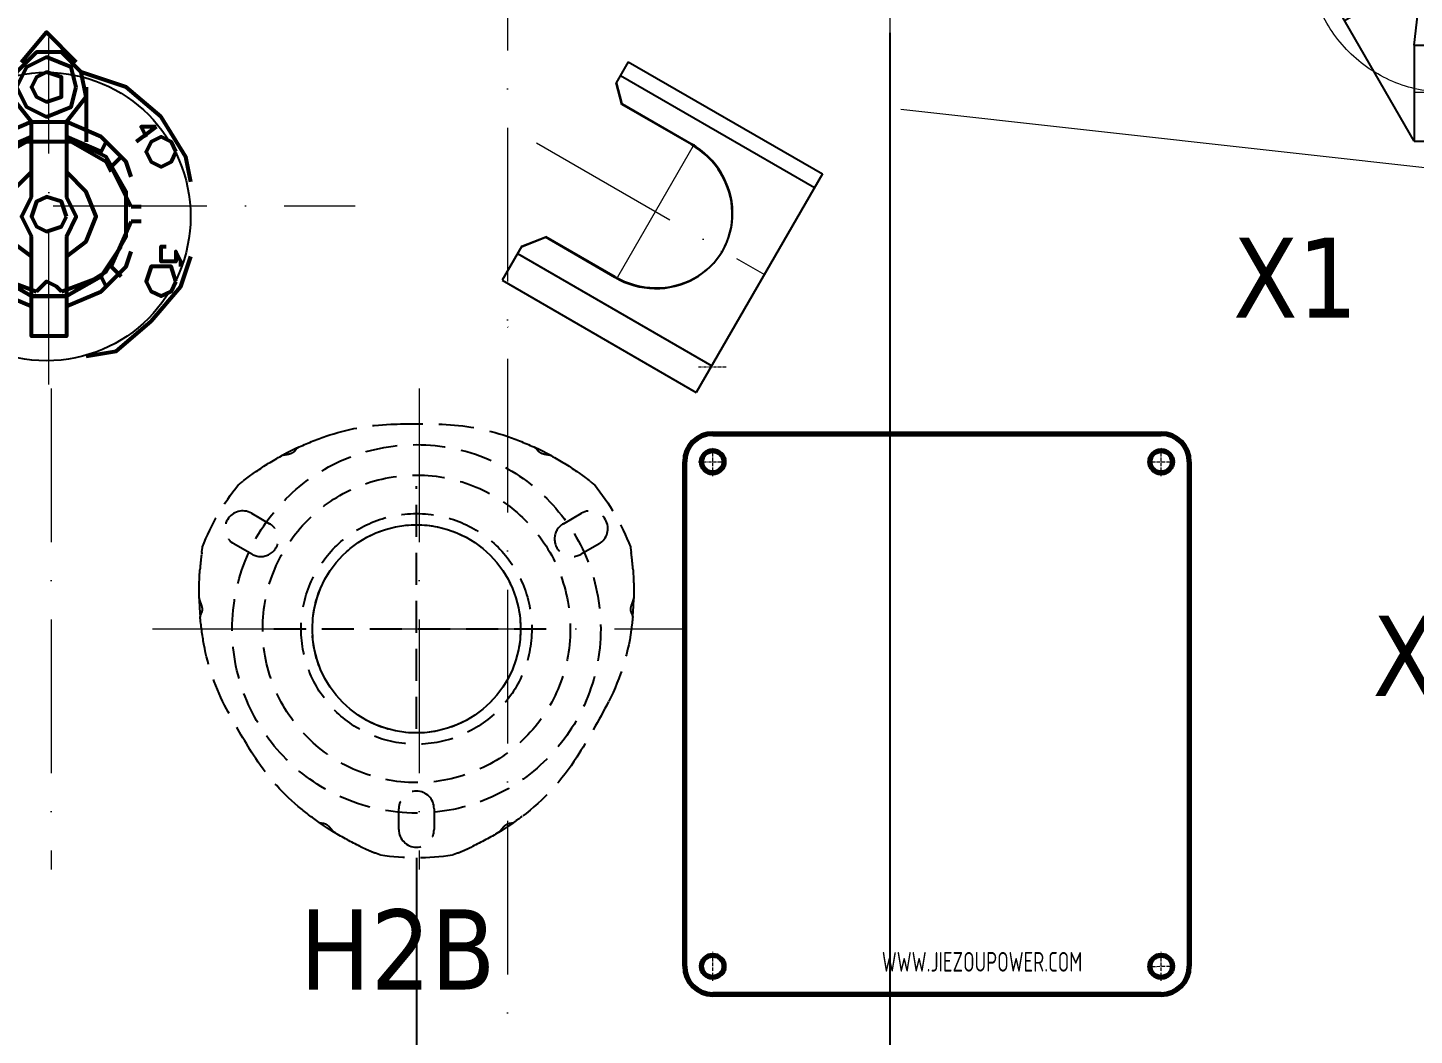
# Model space of a CAD drawing. Header units: millimetres. Extents: x 13152 to 84873, y -6229 to 22177.
# Drawn here: x 30014.6 to 30447.4, y 11042.3 to 11356.8 of the extents above; entities that cross this region are included whole.
import ezdxf
from ezdxf.enums import TextEntityAlignment as Align

# ---------------------------------------------------------------- set-up
doc = ezdxf.new("R2010")
doc.units = ezdxf.units.MM
doc.header["$LTSCALE"] = 4
for name, pattern in [('ACAD_ISO03W100', [1.18, 0.47, -0.71]), ('ACAD_ISO10W100', [18, 12, -3, 0, -3]), ('DASHED', [0.75, 0.5, -0.25])]:
    doc.linetypes.add(name, pattern=pattern)
doc.layers.add('4虚线层', color=6, linetype='DASHED')
for name, color, linetype, lineweight in [('标注、文本', 3, 'Continuous', 25), ('粗实线', 4, 'Continuous', 53), ('铁心', 3, 'Continuous', 0)]:
    doc.layers.add(name, color=color, linetype=linetype, lineweight=lineweight)
doc.styles.add('pdm', font='gbenor.shx', dxfattribs={"width": 0.8, "bigfont": 'gbhzfs.shx'})
doc.styles.add('Tahoma$001', font='tahoma.ttf', dxfattribs={"height": 2.159784})
doc.styles.add('TH_GBDIM', font='romans.shx', dxfattribs={"width": 0.8, "bigfont": 'gbcbig.shx'})
doc.dimstyles.new('TH_GBDIM1', dxfattribs={"dimscale": 3, "dimtxt": 3.5, "dimasz": 2.5, "dimexe": 2, "dimexo": 0, "dimgap": 1.5, "dimtad": 1, "dimdec": 1, "dimzin": 0, "dimdsep": 46, "dimtxsty": 'TH_GBDIM', "dimcen": 2.5, "dimclrd": 3, "dimclre": 256, "dimclrt": 2, "dimadec": 0, "dimazin": 0, "dimtfac": 0.714286, "dimtdec": 1, "dimtmove": 0, "dimatfit": 3, "dimfxl": 1, "dimtzin": 0, "dimlwd": -1, "dimlwe": -1, "dimarcsym": 0})

# ---------------------------------------------------------------- blocks, each defined once
blk = doc.blocks.new('n123')
at = {"layer": '标注、文本'}
for p, q in [((42775.29, 10967.35), (42800.69, 10967.35)), ((42775.29, 10967.35), (42775.29, 10935.6)), ((42795.99, 10961.47), (42795.99, 10967.35)), ((42800.69, 10967.35), (42800.69, 10935.6)), ((42775.29, 10935.6), (42800.69, 10935.6))]:
    blk.add_line(p, q, dxfattribs=at)
at = {"layer": '标注、文本', "color": 2, "linetype": 'ACAD_ISO03W100', "lineweight": 18}
for p, q in [((42779.99, 10961.47), (42779.99, 10967.35)), ((42781.49, 10951.47), (42781.49, 10967.35)), ((42794.49, 10951.47), (42794.49, 10967.35)), ((42775.29, 10961.47), (42800.69, 10961.47)), ((42779.99, 10951.47), (42779.99, 10961.47)), ((42795.99, 10951.47), (42795.99, 10961.47)), ((42775.29, 10941.47), (42800.69, 10941.47))]:
    blk.add_line(p, q, dxfattribs=at)
at = {"layer": '标注、文本', "color": 1, "linetype": 'ACAD_ISO10W100', "lineweight": 18}
for p, q in [((42787.99, 10967.35), (42787.99, 10935.6)), ((42775.29, 10951.47), (42800.69, 10951.47))]:
    blk.add_line(p, q, dxfattribs=at)
at = {"layer": '标注、文本', "color": 2, "linetype": 'ACAD_ISO03W100', "lineweight": 18}
blk.add_circle((42787.99, 10951.47), 8, dxfattribs=at)
blk.add_arc((42787.99, 10951.47), 6.5, 90, 0, dxfattribs=at)
blk = doc.blocks.new('z123')
at = {"layer": '标注、文本', "color": 1, "linetype": 'ACAD_ISO10W100', "lineweight": 18}
for p, q in [((42445.42, 11148.38), (42445.42, 11039.45)), ((42408.18, 11126.55), (42408.18, 11111.95)), ((42482.66, 11126.55), (42482.66, 11111.95)), ((42397.9, 11119.25), (42418.47, 11119.25)), ((42472.38, 11119.25), (42492.94, 11119.25)), ((42406.05, 11097.75), (42484.8, 11097.75)), ((42435.14, 11054.75), (42455.7, 11054.75))]:
    blk.add_line(p, q, dxfattribs=at)
at = {"layer": '标注、文本'}
for p, q in [((42389.93, 11118.24), (42399.93, 11135.56)), ((42490.91, 11135.56), (42399.93, 11135.56)), ((42425.91, 11120.56), (42399.93, 11135.56)), ((42443.42, 11135.56), (42443.42, 11107.55)), ((42447.42, 11135.56), (42447.42, 11107.55)), ((42464.93, 11120.56), (42490.91, 11135.56)), ((42490.91, 11135.56), (42500.91, 11118.24)), ((42425.91, 11120.56), (42415.91, 11103.24)), ((42425.91, 11120.56), (42443.42, 11107.55)), ((42447.42, 11107.55), (42464.93, 11120.56)), ((42474.93, 11103.24), (42464.93, 11120.56)), ((42435.42, 11039.45), (42389.93, 11118.24)), ((42415.91, 11103.24), (42389.93, 11118.24)), ((42423.9, 11117.08), (42439.28, 11105.64)), ((42466.94, 11117.08), (42451.56, 11105.64)), ((42455.42, 11039.45), (42500.91, 11118.24)), ((42474.93, 11103.24), (42500.91, 11118.24)), ((42417.93, 11106.73), (42435.52, 11099.13)), ((42472.92, 11106.73), (42455.33, 11099.13)), ((42415.91, 11103.24), (42435.94, 11094.59)), ((42474.93, 11103.24), (42454.91, 11094.59)), ((42411.68, 11080.58), (42435.94, 11094.59)), ((42479.17, 11080.58), (42454.91, 11094.59)), ((42413.68, 11077.12), (42437.94, 11091.12)), ((42435.42, 11069.45), (42437.94, 11091.12)), ((42439.45, 11069.45), (42441.66, 11088.49)), ((42451.39, 11069.45), (42449.18, 11088.49)), ((42477.17, 11077.12), (42452.91, 11091.12)), ((42455.42, 11069.45), (42452.91, 11091.12)), ((42435.42, 11069.45), (42455.42, 11069.45)), ((42435.42, 11069.45), (42435.42, 11039.45)), ((42455.42, 11069.45), (42455.42, 11039.45)), ((42438.92, 11053.25), (42438.92, 11056.25)), ((42445.42, 11056.25), (42445.42, 11056.25)), ((42451.92, 11053.25), (42451.92, 11056.25)), ((42435.42, 11039.45), (42455.42, 11039.45))]:
    blk.add_line(p, q, dxfattribs=at)
at = {"layer": '标注、文本', "color": 1, "linetype": 'ACAD_ISO10W100', "lineweight": 18}
blk.add_circle((42445.42, 11097.75), 43, dxfattribs=at)
at = {"layer": '标注、文本', "color": 2, "linetype": 'ACAD_ISO03W100', "lineweight": 18}
for centre in [(42408.18, 11119.25), (42482.66, 11119.25), (42445.42, 11054.75)]:
    blk.add_circle(centre, 5, dxfattribs=at)
at = {"layer": '标注、文本'}
for radius in [10, 6]:
    blk.add_circle((42445.42, 11097.75), radius, dxfattribs=at)
for centre, radius, start, end in [((42408.18, 11119.25), 6, 150, 64.0006), ((42482.66, 11119.25), 6, 115.9994, 30), ((42445.42, 11097.75), 8, 90, 0), ((42445.42, 11056.25), 6.5, 0, 180), ((42445.42, 11054.75), 6, 90, 4.0006), ((42445.42, 11053.25), 6.5, 180, 0)]:
    blk.add_arc(centre, radius, start, end, dxfattribs=at)
blk.add_blockref('n123', (-342.57, 146.28), dxfattribs=at)
blk = doc.blocks.new('A$C03F92070')
at = {"layer": '4虚线层', "ltscale": 5}
for p, q in [((67.85, 40.24), (67.85, 116.01)), ((16.36, 107.57), (21.99, 104.32)), ((113.71, 104.32), (119.34, 107.57)), ((16.49, 94.79), (10.86, 98.04)), ((124.84, 98.04), (119.21, 94.79)), ((23.33, 71.49), (112.37, 71.49)), ((62.35, 8.86), (62.35, 15.36)), ((73.35, 15.36), (73.35, 8.86))]:
    blk.add_line(p, q, dxfattribs=at)
for radius in [57.5, 48, 36, 32.5]:
    blk.add_circle((67.85, 71.49), radius, dxfattribs=at)
at = {"layer": '4虚线层', "ltscale": 5, "extrusion": (0, 0, -1)}
for centre, radius, start, end in [((-62.34, 65.41), 70, 71.0219, 87.9453), ((-67.85, -88.03), 223.54, 87.9453, 92.0547), ((-73.35, 65.41), 70, 92.0547, 108.9781), ((-68.85, 46.49), 90, 64.9245, 71.0219), ((-66.85, 46.49), 90, 108.9781, 115.0755), ((-68.85, 46.49), 90, 55.4521, 61.3818), ((-66.85, 46.49), 90, 118.6182, 124.5479), ((-68.85, 46.49), 90, 51.0831, 52.2343), ((-66.85, 46.49), 90, 127.7657, 128.9169), ((-67.85, 71.49), 71.5, 20.9645, 39.0355), ((-67.85, 71.49), 71.5, 140.9645, 159.0355), ((-90, 83.12), 90, 7.7657, 8.9169), ((-45.7, 83.12), 90, 171.0831, 172.2343), ((-90, 83.12), 90, 358.6182, 4.5479), ((-45.7, 83.12), 90, 175.4521, 181.3818), ((-90, 83.12), 90, 349.4672, 355.0755), ((-45.7, 83.12), 90, 184.9245, 186.6023), ((-65.57, 80.82), 70, 186.6023, 207.2178), ((-70.33, 79.46), 70, 331.9245, 349.4672), ((70.97, 151.05), 223.54, 207.2178, 212.3568), ((-205.81, 151.73), 223.54, 327.6503, 331.9245), ((-76.09, 69.57), 70, 310.1708, 327.6503), ((-58.73, 68.87), 70, 212.3568, 233.0262), ((-89, 84.85), 90, 304.9245, 310.1708), ((-46.7, 84.85), 90, 233.0262, 235.0755), ((-89, 84.85), 90, 295.4521, 301.3818), ((-46.7, 84.85), 90, 238.6182, 244.5479), ((-89, 84.85), 90, 291.0831, 292.2343), ((-67.85, 71.49), 71.5, 260.9645, 279.0355), ((-46.7, 84.85), 90, 247.7657, 248.9169)]:
    blk.add_arc(centre, radius, start, end, dxfattribs=at)
at = {"layer": '4虚线层', "ltscale": 5}
for centre, start, end in [((13.61, 102.81), 60, 240), ((122.09, 102.81), 300, 120), ((19.24, 99.56), 240, 60), ((116.46, 99.56), 120, 300), ((67.85, 15.36), 0, 180), ((67.85, 8.86), 180, 0)]:
    blk.add_arc(centre, 5.5, start, end, dxfattribs=at)
for points, knots in [([(30.89, 128.1), (30.89, 128.1), (30.88, 128.1), (30.83, 128.07), (30.76, 128.04), (30.57, 127.95), (30.45, 127.89), (30.18, 127.77), (30.03, 127.69), (29.7, 127.53), (29.52, 127.45), (29.16, 127.27), (28.96, 127.17), (28.58, 126.98), (28.39, 126.89), (27.99, 126.69), (27.8, 126.59), (27.42, 126.39), (27.24, 126.3), (26.87, 126.11), (26.7, 126.02), (26.39, 125.85), (26.24, 125.77), (25.98, 125.63), (25.87, 125.57), (25.69, 125.47), (25.63, 125.44), (25.58, 125.41), (25.57, 125.4), (25.57, 125.4), (25.57, 125.4), (25.57, 125.4)], [0, 0, 0, 0, 0.043819, 0.043819, 0.119878, 0.119878, 0.195937, 0.195937, 0.271996, 0.271996, 0.348055, 0.348055, 0.424114, 0.424114, 0.500173, 0.500173, 0.576231, 0.576231, 0.65229, 0.65229, 0.728349, 0.728349, 0.804408, 0.804408, 0.880467, 0.880467, 0.956526, 0.956526, 0.994556, 0.994556, 1, 1, 1, 1]), ([(30.71, 128.01), (30.65, 127.99), (30.59, 127.94), (30.48, 127.84), (30.42, 127.77), (30.3, 127.62), (30.24, 127.54), (30.11, 127.35), (30.04, 127.25), (29.89, 127.05), (29.81, 126.95), (29.62, 126.74), (29.51, 126.65), (29.29, 126.47), (29.16, 126.4), (28.9, 126.26), (28.77, 126.2), (28.36, 126.06), (28.08, 125.99), (27.53, 125.87), (27.26, 125.83), (26.87, 125.76), (26.75, 125.74), (26.5, 125.7), (26.38, 125.67), (26.05, 125.61), (25.85, 125.56), (25.74, 125.5)], [0, 0, 0, 0, 0.0625, 0.0625, 0.125, 0.125, 0.1875, 0.1875, 0.25, 0.25, 0.3125, 0.3125, 0.375, 0.375, 0.4375, 0.4375, 0.5, 0.5, 0.625, 0.625, 0.75, 0.75, 0.8125, 0.8125, 0.875, 0.875, 1, 1, 1, 1]), ([(110.13, 125.4), (110.13, 125.4), (110.13, 125.4), (110.13, 125.4), (110.12, 125.41), (110.07, 125.44), (110.01, 125.47), (109.83, 125.57), (109.72, 125.63), (109.46, 125.77), (109.31, 125.85), (108.99, 126.02), (108.81, 126.11), (108.45, 126.3), (108.26, 126.4), (107.88, 126.6), (107.68, 126.7), (107.29, 126.9), (107.1, 127), (106.72, 127.18), (106.53, 127.28), (106.16, 127.46), (105.99, 127.54), (105.66, 127.7), (105.51, 127.77), (105.24, 127.9), (105.12, 127.95), (104.94, 128.04), (104.87, 128.07), (104.82, 128.09), (104.81, 128.1), (104.8, 128.1), (104.8, 128.1), (104.8, 128.1)], [0, 0, 0, 0, 0.005743, 0.005743, 0.043766, 0.043766, 0.119813, 0.119813, 0.195859, 0.195859, 0.271906, 0.271906, 0.347952, 0.347952, 0.423999, 0.423999, 0.500046, 0.500046, 0.576092, 0.576092, 0.652139, 0.652139, 0.728185, 0.728185, 0.804232, 0.804232, 0.880279, 0.880279, 0.956325, 0.956325, 0.994349, 0.994349, 1, 1, 1, 1]), ([(109.96, 125.5), (109.9, 125.53), (109.83, 125.55), (109.65, 125.6), (109.54, 125.63), (109.21, 125.7), (108.96, 125.74), (108.44, 125.83), (108.17, 125.87), (107.63, 125.99), (107.34, 126.06), (106.94, 126.2), (106.8, 126.26), (106.54, 126.39), (106.42, 126.47), (106.19, 126.64), (106.08, 126.74), (105.9, 126.94), (105.81, 127.05), (105.66, 127.25), (105.59, 127.35), (105.46, 127.53), (105.39, 127.62), (105.28, 127.77), (105.22, 127.84), (105.11, 127.94), (105.05, 127.99), (104.99, 128.01)], [0, 0, 0, 0, 0.0625, 0.0625, 0.125, 0.125, 0.25, 0.25, 0.375, 0.375, 0.5, 0.5, 0.5625, 0.5625, 0.625, 0.625, 0.6875, 0.6875, 0.75, 0.75, 0.8125, 0.8125, 0.875, 0.875, 0.9375, 0.9375, 1, 1, 1, 1]), ([(13.95, 117.81), (13.92, 117.79), (13.88, 117.76), (13.82, 117.71), (13.77, 117.67), (13.74, 117.65), (13.73, 117.64)], [0, 0, 0, 0, 0.272943, 0.542517, 0.809704, 1, 1, 1, 1]), ([(14.22, 118.02), (14.2, 118), (14.15, 117.96), (14.08, 117.91), (14.01, 117.86), (13.97, 117.82), (13.95, 117.81)], [0, 0, 0, 0, 0.251777, 0.501943, 0.751136, 1, 1, 1, 1]), ([(14.55, 118.27), (14.52, 118.25), (14.46, 118.2), (14.38, 118.14), (14.3, 118.08), (14.25, 118.04), (14.22, 118.02)], [0, 0, 0, 0, 0.251749, 0.501948, 0.751171, 1, 1, 1, 1]), ([(15.74, 119.15), (15.69, 119.12), (15.59, 119.05), (15.45, 118.94), (15.32, 118.84), (15.18, 118.74), (15.05, 118.65), (14.92, 118.55), (14.8, 118.45), (14.67, 118.36), (14.59, 118.3), (14.55, 118.27)], [0, 0, 0, 0, 0.114473, 0.22719, 0.338528, 0.448878, 0.558641, 0.668227, 0.778044, 0.888502, 1, 1, 1, 1]), ([(17.82, 120.63), (17.81, 120.62), (17.74, 120.57), (17.58, 120.46), (17.28, 120.26), (16.94, 120.02), (16.6, 119.78), (16.29, 119.55), (16.01, 119.35), (15.83, 119.22), (15.74, 119.15)], [0, 0, 0, 0, 0.026865, 0.187364, 0.351072, 0.511786, 0.674931, 0.783277, 0.891149, 1, 1, 1, 1]), ([(119.96, 119.15), (119.92, 119.19), (119.82, 119.25), (119.69, 119.35), (119.55, 119.45), (119.41, 119.55), (119.28, 119.65), (119.06, 119.81), (118.76, 120.02), (118.42, 120.26), (118.12, 120.46), (117.96, 120.57), (117.89, 120.62), (117.88, 120.63)], [0, 0, 0, 0, 0.05466, 0.108896, 0.162888, 0.216817, 0.270864, 0.325211, 0.488741, 0.649833, 0.813717, 0.974388, 1, 1, 1, 1]), ([(121.15, 118.27), (121.11, 118.3), (121.03, 118.36), (120.9, 118.45), (120.78, 118.55), (120.65, 118.65), (120.52, 118.74), (120.38, 118.84), (120.25, 118.94), (120.1, 119.05), (120.01, 119.12), (119.96, 119.15)], [0, 0, 0, 0, 0.111498, 0.221956, 0.331773, 0.441359, 0.551122, 0.661472, 0.77281, 0.885527, 1, 1, 1, 1]), ([(121.48, 118.02), (121.45, 118.04), (121.4, 118.08), (121.32, 118.14), (121.23, 118.2), (121.18, 118.25), (121.15, 118.27)], [0, 0, 0, 0, 0.248829, 0.498052, 0.748251, 1, 1, 1, 1]), ([(121.75, 117.81), (121.73, 117.82), (121.69, 117.86), (121.62, 117.91), (121.55, 117.96), (121.5, 118), (121.48, 118.02)], [0, 0, 0, 0, 0.248864, 0.498057, 0.748223, 1, 1, 1, 1]), ([(121.97, 117.64), (121.96, 117.65), (121.93, 117.67), (121.88, 117.71), (121.82, 117.76), (121.78, 117.79), (121.75, 117.81)], [0, 0, 0, 0, 0.190293, 0.457482, 0.727057, 1, 1, 1, 1]), ([(0.82, 95.29), (0.82, 95.27), (0.81, 95.24), (0.81, 95.17), (0.8, 95.1), (0.79, 95.04), (0.78, 95.01)], [0, 0, 0, 0, 0.190297, 0.457484, 0.727058, 1, 1, 1, 1]), ([(134.92, 95.01), (134.91, 95.04), (134.9, 95.1), (134.89, 95.17), (134.89, 95.24), (134.88, 95.27), (134.88, 95.29)], [0, 0, 0, 0, 0.272943, 0.542517, 0.809704, 1, 1, 1, 1]), ([(0.52, 92.79), (0.51, 92.73), (0.5, 92.62), (0.48, 92.45), (0.46, 92.28), (0.45, 92.11), (0.43, 91.95), (0.4, 91.68), (0.37, 91.32), (0.33, 90.9), (0.3, 90.54), (0.29, 90.34), (0.28, 90.26), (0.28, 90.25)], [0, 0, 0, 0, 0.05466, 0.108897, 0.162889, 0.216817, 0.270864, 0.325211, 0.488741, 0.649833, 0.813717, 0.974388, 1, 1, 1, 1]), ([(0.69, 94.25), (0.68, 94.21), (0.67, 94.11), (0.65, 93.95), (0.63, 93.8), (0.61, 93.64), (0.59, 93.47), (0.57, 93.31), (0.55, 93.14), (0.53, 92.96), (0.52, 92.85), (0.52, 92.79)], [0, 0, 0, 0, 0.111498, 0.221956, 0.331773, 0.441359, 0.551122, 0.661472, 0.77281, 0.885527, 1, 1, 1, 1]), ([(0.74, 94.67), (0.73, 94.63), (0.73, 94.57), (0.71, 94.47), (0.7, 94.36), (0.69, 94.29), (0.69, 94.25)], [0, 0, 0, 0, 0.248829, 0.498052, 0.748251, 1, 1, 1, 1]), ([(134.96, 94.67), (134.96, 94.7), (134.95, 94.76), (134.94, 94.85), (134.93, 94.93), (134.92, 94.98), (134.92, 95.01)], [0, 0, 0, 0, 0.251777, 0.501943, 0.751136, 1, 1, 1, 1]), ([(135.01, 94.25), (135.01, 94.29), (135, 94.36), (134.99, 94.47), (134.97, 94.57), (134.96, 94.63), (134.96, 94.67)], [0, 0, 0, 0, 0.251749, 0.501948, 0.751171, 1, 1, 1, 1]), ([(135.18, 92.79), (135.18, 92.85), (135.16, 92.96), (135.15, 93.14), (135.13, 93.31), (135.11, 93.47), (135.09, 93.64), (135.07, 93.8), (135.05, 93.95), (135.03, 94.11), (135.02, 94.21), (135.01, 94.25)], [0, 0, 0, 0, 0.114473, 0.22719, 0.338528, 0.448878, 0.558641, 0.668227, 0.778044, 0.888502, 1, 1, 1, 1]), ([(135.42, 90.25), (135.42, 90.26), (135.41, 90.34), (135.4, 90.54), (135.37, 90.9), (135.33, 91.31), (135.29, 91.73), (135.25, 92.11), (135.22, 92.45), (135.2, 92.67), (135.18, 92.79)], [0, 0, 0, 0, 0.026865, 0.187364, 0.351073, 0.511786, 0.674931, 0.783277, 0.891149, 1, 1, 1, 1]), ([(0.02, 81.15), (0.02, 81.15), (0.02, 81.15), (0.02, 81.15), (0.02, 81.14), (0.02, 81.08), (0.02, 81.01), (0.02, 80.81), (0.03, 80.68), (0.04, 80.38), (0.04, 80.21), (0.05, 79.85), (0.06, 79.65), (0.08, 79.24), (0.09, 79.03), (0.11, 78.6), (0.12, 78.38), (0.14, 77.94), (0.16, 77.72), (0.18, 77.3), (0.2, 77.09), (0.23, 76.68), (0.24, 76.49), (0.27, 76.13), (0.28, 75.96), (0.3, 75.67), (0.32, 75.54), (0.33, 75.33), (0.34, 75.26), (0.34, 75.2), (0.35, 75.19), (0.35, 75.19), (0.35, 75.19), (0.35, 75.19)], [0, 0, 0, 0, 0.005743, 0.005743, 0.043766, 0.043766, 0.119813, 0.119813, 0.195859, 0.195859, 0.271906, 0.271906, 0.347952, 0.347952, 0.423999, 0.423999, 0.500046, 0.500046, 0.576092, 0.576092, 0.652139, 0.652139, 0.728185, 0.728185, 0.804232, 0.804232, 0.880279, 0.880279, 0.956325, 0.956325, 0.994349, 0.994349, 1, 1, 1, 1]), ([(0.02, 80.95), (0.02, 80.89), (0.04, 80.81), (0.08, 80.63), (0.12, 80.53), (0.22, 80.21), (0.31, 79.97), (0.5, 79.47), (0.59, 79.22), (0.76, 78.69), (0.85, 78.41), (0.92, 77.98), (0.94, 77.84), (0.96, 77.55), (0.95, 77.4), (0.91, 77.12), (0.88, 76.97), (0.8, 76.71), (0.75, 76.59), (0.65, 76.35), (0.6, 76.24), (0.51, 76.03), (0.47, 75.94), (0.39, 75.76), (0.37, 75.68), (0.33, 75.53), (0.32, 75.46), (0.33, 75.4)], [0, 0, 0, 0, 0.0625, 0.0625, 0.125, 0.125, 0.25, 0.25, 0.375, 0.375, 0.5, 0.5, 0.5625, 0.5625, 0.625, 0.625, 0.6875, 0.6875, 0.75, 0.75, 0.8125, 0.8125, 0.875, 0.875, 0.9375, 0.9375, 1, 1, 1, 1]), ([(135.37, 75.4), (135.38, 75.46), (135.37, 75.53), (135.33, 75.68), (135.31, 75.76), (135.23, 75.94), (135.19, 76.03), (135.1, 76.24), (135.04, 76.35), (134.95, 76.58), (134.9, 76.71), (134.82, 76.97), (134.79, 77.11), (134.75, 77.4), (134.74, 77.54), (134.76, 77.83), (134.78, 77.98), (134.85, 78.4), (134.93, 78.68), (135.11, 79.21), (135.2, 79.47), (135.34, 79.84), (135.38, 79.96), (135.47, 80.2), (135.51, 80.31), (135.62, 80.63), (135.68, 80.83), (135.68, 80.95)], [0, 0, 0, 0, 0.0625, 0.0625, 0.125, 0.125, 0.1875, 0.1875, 0.25, 0.25, 0.3125, 0.3125, 0.375, 0.375, 0.4375, 0.4375, 0.5, 0.5, 0.625, 0.625, 0.75, 0.75, 0.8125, 0.8125, 0.875, 0.875, 1, 1, 1, 1]), ([(135.35, 75.19), (135.35, 75.19), (135.35, 75.2), (135.36, 75.26), (135.37, 75.34), (135.38, 75.54), (135.4, 75.67), (135.42, 75.97), (135.43, 76.14), (135.46, 76.51), (135.48, 76.7), (135.5, 77.11), (135.52, 77.32), (135.54, 77.75), (135.56, 77.97), (135.58, 78.41), (135.59, 78.62), (135.61, 79.05), (135.62, 79.26), (135.64, 79.67), (135.65, 79.86), (135.66, 80.22), (135.66, 80.39), (135.67, 80.68), (135.67, 80.81), (135.68, 81.01), (135.68, 81.08), (135.68, 81.14), (135.68, 81.15), (135.68, 81.15), (135.68, 81.15), (135.68, 81.15)], [0, 0, 0, 0, 0.043819, 0.043819, 0.119878, 0.119878, 0.195937, 0.195937, 0.271996, 0.271996, 0.348055, 0.348055, 0.424114, 0.424114, 0.500173, 0.500173, 0.576232, 0.576232, 0.65229, 0.65229, 0.728349, 0.728349, 0.804408, 0.804408, 0.880467, 0.880467, 0.956526, 0.956526, 0.994556, 0.994556, 1, 1, 1, 1]), ([(37.3, 11.18), (37.3, 11.18), (37.31, 11.17), (37.36, 11.14), (37.42, 11.09), (37.59, 10.98), (37.7, 10.9), (37.95, 10.73), (38.09, 10.63), (38.39, 10.43), (38.55, 10.32), (38.89, 10.09), (39.07, 9.97), (39.42, 9.73), (39.61, 9.61), (39.98, 9.37), (40.16, 9.26), (40.51, 9.03), (40.69, 8.91), (41.04, 8.69), (41.2, 8.59), (41.51, 8.4), (41.65, 8.31), (41.9, 8.16), (42.01, 8.09), (42.18, 7.99), (42.24, 7.95), (42.29, 7.92), (42.3, 7.91), (42.3, 7.91), (42.3, 7.91), (42.3, 7.91)], [0, 0, 0, 0, 0.043819, 0.043819, 0.119878, 0.119878, 0.195937, 0.195937, 0.271996, 0.271996, 0.348055, 0.348055, 0.424114, 0.424114, 0.500173, 0.500173, 0.576231, 0.576231, 0.65229, 0.65229, 0.728349, 0.728349, 0.804408, 0.804408, 0.880467, 0.880467, 0.956526, 0.956526, 0.994556, 0.994556, 1, 1, 1, 1]), ([(37.47, 11.06), (37.52, 11.02), (37.59, 11), (37.73, 10.95), (37.82, 10.93), (38.01, 10.91), (38.11, 10.9), (38.34, 10.88), (38.46, 10.87), (38.71, 10.83), (38.85, 10.81), (39.11, 10.75), (39.25, 10.71), (39.52, 10.6), (39.64, 10.53), (39.89, 10.37), (40.01, 10.29), (40.34, 10.01), (40.54, 9.8), (40.91, 9.38), (41.09, 9.17), (41.34, 8.87), (41.42, 8.77), (41.58, 8.58), (41.66, 8.48), (41.88, 8.23), (42.02, 8.08), (42.13, 8.02)], [0, 0, 0, 0, 0.0625, 0.0625, 0.125, 0.125, 0.1875, 0.1875, 0.25, 0.25, 0.3125, 0.3125, 0.375, 0.375, 0.4375, 0.4375, 0.5, 0.5, 0.625, 0.625, 0.75, 0.75, 0.8125, 0.8125, 0.875, 0.875, 1, 1, 1, 1]), ([(93.4, 7.91), (93.4, 7.91), (93.4, 7.91), (93.4, 7.91), (93.41, 7.92), (93.46, 7.95), (93.52, 7.99), (93.69, 8.09), (93.8, 8.16), (94.06, 8.32), (94.2, 8.4), (94.51, 8.6), (94.68, 8.7), (95.02, 8.92), (95.2, 9.04), (95.56, 9.27), (95.75, 9.39), (96.12, 9.63), (96.3, 9.75), (96.65, 9.98), (96.83, 10.1), (97.16, 10.33), (97.32, 10.43), (97.62, 10.64), (97.76, 10.73), (98.01, 10.9), (98.11, 10.98), (98.28, 11.1), (98.34, 11.14), (98.39, 11.17), (98.4, 11.18), (98.4, 11.18), (98.4, 11.18), (98.4, 11.18)], [0, 0, 0, 0, 0.005743, 0.005743, 0.043766, 0.043766, 0.119813, 0.119813, 0.195859, 0.195859, 0.271906, 0.271906, 0.347952, 0.347952, 0.423999, 0.423999, 0.500046, 0.500046, 0.576092, 0.576092, 0.652139, 0.652139, 0.728185, 0.728185, 0.804232, 0.804232, 0.880279, 0.880279, 0.956325, 0.956325, 0.994349, 0.994349, 1, 1, 1, 1]), ([(93.57, 8.02), (93.62, 8.05), (93.68, 8.1), (93.82, 8.23), (93.89, 8.31), (94.11, 8.56), (94.27, 8.76), (94.61, 9.17), (94.79, 9.38), (95.16, 9.79), (95.36, 10), (95.69, 10.28), (95.8, 10.37), (96.05, 10.53), (96.18, 10.6), (96.44, 10.71), (96.58, 10.75), (96.85, 10.81), (96.98, 10.83), (97.24, 10.87), (97.36, 10.88), (97.58, 10.9), (97.69, 10.91), (97.88, 10.93), (97.96, 10.95), (98.11, 11), (98.18, 11.02), (98.23, 11.06)], [0, 0, 0, 0, 0.0625, 0.0625, 0.125, 0.125, 0.25, 0.25, 0.375, 0.375, 0.5, 0.5, 0.5625, 0.5625, 0.625, 0.625, 0.6875, 0.6875, 0.75, 0.75, 0.8125, 0.8125, 0.875, 0.875, 0.9375, 0.9375, 1, 1, 1, 1]), ([(50.31, 3.59), (50.32, 3.59), (50.4, 3.55), (50.57, 3.46), (50.9, 3.31), (51.28, 3.14), (51.66, 2.96), (52.01, 2.8), (52.32, 2.67), (52.52, 2.57), (52.63, 2.53)], [0, 0, 0, 0, 0.026866, 0.187364, 0.351073, 0.511786, 0.674931, 0.783277, 0.891149, 1, 1, 1, 1]), ([(52.63, 2.53), (52.68, 2.5), (52.79, 2.46), (52.95, 2.39), (53.11, 2.32), (53.26, 2.25), (53.41, 2.19), (53.56, 2.12), (53.7, 2.06), (53.85, 2), (53.94, 1.96), (53.98, 1.94)], [0, 0, 0, 0, 0.114473, 0.22719, 0.338528, 0.448878, 0.558641, 0.668227, 0.778044, 0.888502, 1, 1, 1, 1]), ([(53.98, 1.94), (54.02, 1.93), (54.09, 1.9), (54.18, 1.86), (54.28, 1.82), (54.34, 1.79), (54.37, 1.78)], [0, 0, 0, 0, 0.251749, 0.501948, 0.751171, 1, 1, 1, 1]), ([(54.37, 1.78), (54.4, 1.77), (54.45, 1.74), (54.54, 1.71), (54.61, 1.68), (54.66, 1.66), (54.69, 1.65)], [0, 0, 0, 0, 0.251777, 0.501943, 0.751136, 1, 1, 1, 1]), ([(54.69, 1.65), (54.71, 1.64), (54.77, 1.61), (54.84, 1.58), (54.9, 1.56), (54.93, 1.55), (54.94, 1.54)], [0, 0, 0, 0, 0.272943, 0.542518, 0.809705, 1, 1, 1, 1]), ([(80.76, 1.54), (80.77, 1.55), (80.8, 1.56), (80.86, 1.58), (80.93, 1.61), (80.99, 1.64), (81.01, 1.65)], [0, 0, 0, 0, 0.190295, 0.457482, 0.727057, 1, 1, 1, 1]), ([(81.01, 1.65), (81.04, 1.66), (81.08, 1.68), (81.16, 1.71), (81.25, 1.74), (81.3, 1.77), (81.33, 1.78)], [0, 0, 0, 0, 0.248864, 0.498057, 0.748223, 1, 1, 1, 1]), ([(81.33, 1.78), (81.36, 1.79), (81.42, 1.82), (81.52, 1.86), (81.61, 1.9), (81.68, 1.93), (81.72, 1.94)], [0, 0, 0, 0, 0.248829, 0.498052, 0.748251, 1, 1, 1, 1]), ([(81.72, 1.94), (81.76, 1.96), (81.85, 2), (82, 2.06), (82.14, 2.12), (82.29, 2.19), (82.44, 2.25), (82.59, 2.32), (82.75, 2.39), (82.91, 2.46), (83.02, 2.5), (83.07, 2.53)], [0, 0, 0, 0, 0.111498, 0.221956, 0.331773, 0.441359, 0.551122, 0.661472, 0.77281, 0.885527, 1, 1, 1, 1]), ([(83.07, 2.53), (83.12, 2.55), (83.23, 2.6), (83.38, 2.67), (83.54, 2.73), (83.69, 2.8), (83.84, 2.87), (84.09, 2.98), (84.42, 3.14), (84.8, 3.31), (85.13, 3.46), (85.3, 3.55), (85.38, 3.58), (85.39, 3.59)], [0, 0, 0, 0, 0.05466, 0.108897, 0.162889, 0.216817, 0.270864, 0.325211, 0.488741, 0.649834, 0.813718, 0.974389, 1, 1, 1, 1])]:
    blk.add_open_spline(points, degree=3, knots=knots, dxfattribs=at)
blk.add_open_spline([(0.82, 95.28), (0.81, 95.2), (0.82, 95.09), (0.84, 94.95)], degree=3, dxfattribs=at)
blk = doc.blocks.new('A$C0AD52951')
at = {"layer": '粗实线'}
h = blk.add_hatch(color=256, dxfattribs=at)
h.dxf.hatch_style = 2
h.paths.add_polyline_path([(2.19, 41.7), (1.1, 41.7), (2.19, 41.7), (3.29, 40.6), (3.29, 39.5), (4.39, 39.5), (4.39, 38.4), (5.49, 38.4), (5.49, 37.31), (6.58, 39.5), (5.49, 39.5), (4.39, 38.4), (4.39, 39.5), (4.39, 40.6), (3.29, 40.6), (3.29, 41.7)])
h = blk.add_hatch(color=256, dxfattribs=at)
h.dxf.hatch_style = 2
h.paths.add_polyline_path([(1.1, 41.7), (1.1, 40.6), (1.1, 39.5), (2.19, 39.5), (2.19, 40.6), (1.1, 40.6), (1.1, 41.7), (2.19, 41.7)])
h = blk.add_hatch(color=256, dxfattribs=at)
h.dxf.hatch_style = 2
h.paths.add_polyline_path([(6.58, 10.97), (7.68, 10.97), (10.97, 13.17), (10.97, 14.26)])
for points in [[(25.24, 64.74), (30.72, 71.32), (37.31, 64.74)], [(35.11, 51.57), (39.5, 57.06), (38.4, 62.54), (34.02, 66.93), (28.53, 66.93), (24.14, 62.54), (23.04, 57.06), (27.43, 51.57)], [(24.14, 62.54), (14.26, 59.25), (6.58, 52.67), (1.1, 43.89), (0, 38.4)], [(62.54, 38.4), (61.45, 43.89), (55.96, 52.67), (48.28, 59.25), (38.4, 62.54)], [(23.04, 59.25), (23.04, 47.18)], [(39.5, 59.25), (39.5, 47.18)], [(27.43, 51.57), (19.75, 48.28), (14.26, 42.79), (13.17, 39.5)], [(27.43, 35.11), (27.43, 51.57), (35.11, 51.57), (35.11, 35.11)], [(49.38, 39.5), (48.28, 42.79), (42.79, 48.28), (35.11, 51.57)], [(54.86, 50.47), (50.47, 47.18)], [(54.86, 50.47), (51.57, 50.47), (52.67, 48.28)], [(27.43, 48.28), (18.65, 43.89), (14.26, 36.21), (14.26, 26.33), (18.65, 18.65), (27.43, 13.17), (35.11, 13.17), (35.11, 4.39), (27.43, 4.39), (27.43, 13.17)], [(44.99, 40.6), (43.89, 42.79), (36.21, 47.18), (26.33, 47.18), (18.65, 42.79), (17.56, 40.6)], [(35.11, 13.17), (43.89, 18.65), (48.28, 26.33), (48.28, 36.21), (43.89, 43.89), (35.11, 48.28)], [(27.43, 40.6), (23.04, 36.21), (20.85, 30.72), (23.04, 25.24), (27.43, 21.95)], [(35.11, 21.95), (39.5, 25.24), (41.7, 30.72), (39.5, 36.21), (35.11, 40.6)], [(27.43, 35.11), (25.24, 30.72), (27.43, 26.33)], [(35.11, 26.33), (37.31, 30.72), (35.11, 35.11)], [(35.11, 26.33), (35.11, 13.17), (27.43, 13.17), (27.43, 26.33)], [(0, 21.95), (2.19, 15.36), (8.78, 7.68), (16.46, 1.1), (23.04, 0)], [(13.17, 23.04), (14.26, 19.75), (19.75, 14.26), (27.43, 10.97)], [(15.36, 24.14), (19.75, 17.56), (28.53, 14.26)], [(34.02, 14.26), (42.79, 17.56), (47.18, 24.14)], [(35.11, 10.97), (42.79, 14.26), (48.28, 19.75), (49.38, 23.04)], [(39.5, 0), (46.09, 1.1), (53.77, 7.68), (60.35, 15.36), (62.54, 21.95)], [(60.35, 19.75), (60.35, 20.85), (59.25, 23.04), (59.25, 21.95), (59.25, 20.85), (58.16, 20.85), (57.06, 20.85), (55.96, 20.85), (55.96, 21.95), (55.96, 23.04), (55.96, 24.14), (57.06, 24.14)], [(34.02, 14.26), (32.92, 15.36), (30.72, 16.46), (29.63, 15.36), (28.53, 14.26)], [(34.02, 14.26), (32.92, 15.36), (30.72, 16.46), (29.63, 15.36), (28.53, 14.26)]]:
    blk.add_lwpolyline(points, dxfattribs=at)
for points in [[(37.31, 59.25), (36.21, 63.64), (30.72, 65.84), (26.33, 63.64), (24.14, 59.25), (26.33, 54.86), (30.72, 52.67), (36.21, 54.86)], [(34.02, 59.25), (34.02, 61.45), (30.72, 62.54), (28.53, 61.45), (27.43, 59.25), (28.53, 57.06), (30.72, 55.96), (34.02, 57.06)], [(9.88, 44.99), (8.78, 47.18), (6.58, 48.28), (4.39, 47.18), (3.29, 44.99), (4.39, 42.79), (6.58, 41.7), (8.78, 42.79)], [(59.25, 44.99), (58.16, 47.18), (55.96, 48.28), (53.77, 47.18), (52.67, 44.99), (53.77, 42.79), (55.96, 41.7), (58.16, 42.79)], [(2.19, 41.7), (1.1, 41.7), (2.19, 41.7), (3.29, 40.6), (3.29, 39.5), (4.39, 39.5), (4.39, 38.4), (5.49, 38.4), (5.49, 37.31), (6.58, 39.5), (5.49, 39.5), (4.39, 38.4), (4.39, 39.5), (4.39, 40.6), (3.29, 40.6), (3.29, 41.7)], [(1.1, 41.7), (1.1, 40.6), (1.1, 39.5), (2.19, 39.5), (2.19, 40.6), (1.1, 40.6), (1.1, 41.7), (2.19, 41.7)], [(35.11, 30.72), (34.02, 34.02), (30.72, 35.11), (28.53, 34.02), (27.43, 30.72), (28.53, 28.53), (30.72, 27.43), (34.02, 28.53)], [(9.88, 16.46), (8.78, 19.75), (6.58, 19.75), (4.39, 19.75), (3.29, 16.46), (4.39, 14.26), (6.58, 13.17), (8.78, 14.26)], [(59.25, 16.46), (58.16, 19.75), (55.96, 19.75), (53.77, 19.75), (52.67, 16.46), (53.77, 14.26), (55.96, 13.17), (58.16, 14.26)], [(6.58, 10.97), (7.68, 10.97), (10.97, 13.17), (10.97, 14.26)], [(7.68, 10.97), (8.78, 10.97)]]:
    blk.add_lwpolyline(points, close=True, dxfattribs=at)
for points in [[(17.56, 47.18), (17.56, 47.18), (19.75, 44.99), (19.75, 44.99)], [(27.43, 48.28), (27.43, 48.28), (19.75, 44.99), (19.75, 44.99)], [(42.79, 44.99), (42.79, 44.99), (35.11, 48.28), (35.11, 48.28)], [(42.79, 44.99), (42.79, 44.99), (43.89, 47.18), (43.89, 47.18)], [(17.56, 41.7), (17.56, 41.7), (15.36, 43.89), (15.36, 43.89)], [(47.18, 43.89), (47.18, 43.89), (44.99, 41.7), (44.99, 41.7)], [(17.56, 41.7), (17.56, 41.7), (13.17, 32.92), (13.17, 32.92)], [(49.38, 32.92), (49.38, 32.92), (44.99, 41.7), (44.99, 41.7)], [(10.97, 32.92), (10.97, 32.92), (13.17, 32.92), (13.17, 32.92)], [(49.38, 32.92), (49.38, 32.92), (51.57, 32.92), (51.57, 32.92)], [(13.17, 29.63), (13.17, 29.63), (10.97, 29.63), (10.97, 29.63)], [(13.17, 29.63), (13.17, 29.63), (17.56, 19.75), (17.56, 19.75)], [(44.99, 19.75), (44.99, 19.75), (49.38, 29.63), (49.38, 29.63)], [(51.57, 29.63), (51.57, 29.63), (49.38, 29.63), (49.38, 29.63)], [(15.36, 17.56), (15.36, 17.56), (17.56, 19.75), (17.56, 19.75)], [(44.99, 19.75), (44.99, 19.75), (47.18, 17.56), (47.18, 17.56)], [(19.75, 17.56), (19.75, 17.56), (17.56, 15.36), (17.56, 15.36)], [(19.75, 17.56), (19.75, 17.56), (27.43, 13.17), (27.43, 13.17)], [(35.11, 13.17), (35.11, 13.17), (42.79, 17.56), (42.79, 17.56)], [(43.89, 15.36), (43.89, 15.36), (42.79, 17.56), (42.79, 17.56)]]:
    blk.add_open_spline(points, degree=3, dxfattribs=at)
blk = doc.blocks.new('A$C104F2B00')
at = {"layer": '标注、文本'}
blk.add_circle((45, 45), 45, dxfattribs=at)
at = {"layer": '标注、文本', "xscale": 1.4175, "yscale": 1.4175, "zscale": 1.4175}
blk.add_blockref('A$C0AD52951', (1.45, 1.45), dxfattribs=at)
at = {"layer": '标注、文本', "style": 'Tahoma$001'}
blk.add_text('TC', height=25, dxfattribs=at).set_placement((25.65, 112.51))
blk = doc.blocks.new('*D302')
at = {"layer": 'Defpoints', "color": 0, "transparency": 16777216}
for p in [(30135.98, 11097.67), (29907.98, 11094.1), (30135.98, 10775.93)]:
    blk.add_point(p, dxfattribs=at)
at = {"layer": '标注、文本', "transparency": 16777216}
for p, q in [((30135.98, 11097.67), (30135.98, 10769.93)), ((29907.98, 11094.1), (29907.98, 10769.93))]:
    blk.add_line(p, q, dxfattribs=at)
at = {"layer": '标注、文本', "color": 3, "transparency": 16777216}
blk.add_line((29915.48, 10775.93), (30128.48, 10775.93), dxfattribs=at)
for points in [[(29915.48, 10777.18), (29915.48, 10774.68), (29907.98, 10775.93)], [(30128.48, 10777.18), (30128.48, 10774.68), (30135.98, 10775.93)]]:
    blk.add_solid(points, dxfattribs=at)
at = {"layer": '标注、文本', "color": 2, "transparency": 16777216, "insert": (30021.98, 10785.68), "char_height": 10.5, "attachment_point": 5, "style": 'TH_GBDIM'}
blk.add_mtext('228.0', dxfattribs=at)
blk = doc.blocks.new('*D303')
at = {"layer": 'Defpoints', "color": 0, "transparency": 16777216}
for p in [(30283.79, 11355.16), (30135.98, 11097.67), (30283.79, 10775.93)]:
    blk.add_point(p, dxfattribs=at)
at = {"layer": '标注、文本', "transparency": 16777216}
for p, q in [((30283.79, 11355.16), (30283.79, 10769.93)), ((30135.98, 11097.67), (30135.98, 10769.93))]:
    blk.add_line(p, q, dxfattribs=at)
at = {"layer": '标注、文本', "color": 3, "transparency": 16777216}
blk.add_line((30143.48, 10775.93), (30276.29, 10775.93), dxfattribs=at)
for points in [[(30143.48, 10777.18), (30143.48, 10774.68), (30135.98, 10775.93)], [(30276.29, 10777.18), (30276.29, 10774.68), (30283.79, 10775.93)]]:
    blk.add_solid(points, dxfattribs=at)
at = {"layer": '标注、文本', "color": 2, "transparency": 16777216, "insert": (30209.88, 10785.68), "char_height": 10.5, "attachment_point": 5, "style": 'TH_GBDIM'}
blk.add_mtext('145', dxfattribs=at)

msp = doc.modelspace()

# ---------------------------------------------------------------- linework, layer by layer
at = {"layer": '标注、文本', "color": 1, "linetype": 'ACAD_ISO10W100', "lineweight": 18}
for p, q in [((30164.44, 11541.9), (30164.44, 10759.24)), ((30283.79, 11505.29), (30283.79, 11355.16)), ((30021.25, 11245.42), (30021.25, 11353.8)), ((30173.47, 11320.84), (30244.58, 11279.79)), ((30222.69, 11320.5), (30198.67, 11278.89)), ((29950.49, 11301.21), (30116.87, 11301.21)), ((30021.98, 11244.23), (30021.98, 11094.1)), ((30136.78, 11244.23), (30136.78, 11094.1)), ((30053.59, 11169.17), (30219.97, 11169.17))]:
    msp.add_line(p, q, dxfattribs=at)
at = {"layer": '标注、文本'}
for p, q in [((30202.08, 11346.19), (30198.27, 11339.58)), ((30202.08, 11346.19), (30262.71, 11311.19)), ((30200.13, 11332.81), (30198.27, 11339.58)), ((30200.24, 11333), (30198.38, 11339.77)), ((30199.62, 11341.91), (30260.24, 11306.91)), ((30221.78, 11320.31), (30200.13, 11332.81)), ((30200.24, 11333), (30221.89, 11320.5)), ((30262.71, 11311.19), (30223.32, 11242.97)), ((30168.86, 11288.64), (30162.7, 11277.97)), ((30168.75, 11288.45), (30176.22, 11291.39)), ((30168.86, 11288.64), (30176.33, 11291.58)), ((30197.87, 11278.89), (30176.22, 11291.39)), ((30197.98, 11279.08), (30176.33, 11291.58)), ((30167.52, 11286.31), (30228.14, 11251.31)), ((30231.17, 11287.03), (30231.06, 11286.84)), ((30162.7, 11277.97), (30223.32, 11242.97)), ((30164.35, 11263.44), (30164.5, 11263.35))]:
    msp.add_line(p, q, dxfattribs=at)
at = {"layer": '标注、文本', "color": 1, "linetype": 'ACAD_ISO10W100', "lineweight": 13, "ltscale": 0.02}
for p, q in [((30224.03, 11250.96), (30232.87, 11250.98)), ((30228.46, 11216.83), (30228.44, 11225.85)), ((30368.46, 11216.83), (30368.44, 11225.85)), ((30224.03, 11221.33), (30232.87, 11221.35)), ((30364.03, 11221.33), (30372.87, 11221.35)), ((30228.46, 11059.33), (30228.44, 11068.35)), ((30368.46, 11059.33), (30368.44, 11068.35)), ((30364.03, 11063.83), (30372.87, 11063.85))]:
    msp.add_line(p, q, dxfattribs=at)
at = {"layer": '标注、文本', "color": 0, "linetype": 'ByBlock', "lineweight": 70}
for p, q in [((30228.45, 11230.09), (30368.45, 11230.09)), ((30219.7, 11063.84), (30219.7, 11221.34)), ((30377.2, 11221.34), (30377.2, 11063.84)), ((30368.45, 11055.09), (30228.45, 11055.09))]:
    msp.add_line(p, q, dxfattribs=at)
for centre in [(30228.45, 11221.34), (30368.45, 11221.34), (30228.45, 11063.84), (30368.45, 11063.84)]:
    msp.add_circle(centre, 3.5, dxfattribs=at)
at = {"layer": '标注、文本'}
msp.add_circle((30135.98, 11169.17), 32.5, dxfattribs=at)
at = {"layer": '标注、文本', "color": 0, "linetype": 'ByBlock', "lineweight": 70}
for centre, start, end in [((30228.45, 11221.34), 90, 180), ((30368.45, 11221.34), 0, 90), ((30228.45, 11063.84), 180, 270), ((30368.45, 11063.84), 270, 0)]:
    msp.add_arc(centre, 8.75, start, end, dxfattribs=at)
at = {"layer": '标注、文本'}
for centre in [(30209.83, 11299.6), (30209.94, 11299.79)]:
    msp.add_ellipse(centre, major_axis=(-21.65, 12.5), ratio=0.956401, start_param=1.570796, end_param=4.712389, dxfattribs=at)
at = {"layer": '铁心', "lineweight": 13}
msp.add_lwpolyline([(30287.14, 11331.38), (30868.61, 11266.63), (30868.61, 11266.63)], dxfattribs=at)

# ---------------------------------------------------------------- block references
at = {"layer": '标注、文本'}
for name, p in [('z123', (-11987.98, 281.91)), ('A$C03F92070', (30068.13, 11097.68))]:
    msp.add_blockref(name, p, dxfattribs=at)
at = {"layer": '标注、文本', "lineweight": 13}
msp.add_blockref('A$C104F2B00', (29975.47, 11252.85), dxfattribs=at)

# ---------------------------------------------------------------- texts
at = {"layer": '标注、文本', "lineweight": 13, "style": 'Tahoma$001'}
for s, p in [('X1', (30390.86, 11266.26)), ('X3', (30434.42, 11148.25)), ('H2B', (30099.49, 11056.6))]:
    msp.add_text(s, height=25, dxfattribs=at).set_placement(p)
at = {"layer": '标注、文本', "style": 'pdm', "width": 0.8}
msp.add_text('WWW.JIEZOUPOWER.COM ', height=6.125, dxfattribs=at).set_placement((30313.86, 11065.25), align=Align.MIDDLE_CENTER)

# ---------------------------------------------------------------- dimensions: what is measured, and where the dimension line sits
at = {"layer": '标注、文本'}
dim = msp.add_linear_dim(base=(30283.79, 10775.93), p1=(30135.98, 11097.67), p2=(30283.79, 11355.16), text='145', dimstyle='TH_GBDIM1', dxfattribs=at)
dim.commit()
dim.dimension.update_dxf_attribs({"geometry": '*D303', "text_midpoint": (30209.88, 10785.68)})
dim = msp.add_linear_dim(base=(30135.98, 10775.93), p1=(29907.98, 11094.1), p2=(30135.98, 11097.67), dimstyle='TH_GBDIM1', dxfattribs=at)
dim.commit()
dim.dimension.update_dxf_attribs({"geometry": '*D302', "text_midpoint": (30021.98, 10785.68)})

doc.saveas('drawing.dxf')
